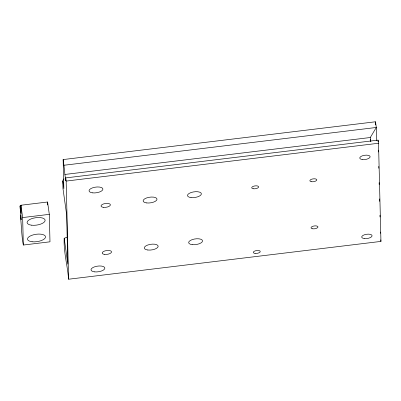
<?xml version="1.0" encoding="UTF-8"?>
<svg xmlns="http://www.w3.org/2000/svg" width="401" height="401" viewBox="0 0 401 401"><rect width="100%" height="100%" fill="white"/><g stroke="black" fill="none" stroke-linecap="round" stroke-linejoin="round"><path stroke-width="0.6" d="M67.864 236.881A69.995 28.581 -8 0 1 64.195 238.274L67.844 264.214L66.616 214.45L62.972 188.51L62.787 181.072L63.087 180.004A10.531 4.301 -8 0 1 64.105 178.836M370.85 141.543L370.283 137.518L376.313 127.473L375.511 121.779L63.137 159.563L63.854 188.66L62.787 181.072M63.137 159.563L63.934 165.257L376.313 127.473L376.634 140.601M63.934 165.257L64.897 174.455L370.283 137.518M64.897 174.455L65.784 180.786L65.714 177.909L378.093 140.124L378.529 143.257L380.95 241.407L68.581 279.221C67.574 265.522 63.508 252.139 64.195 238.274M68.581 279.221L66.16 181.077L378.529 143.257M20.05 205.979L21.118 213.568L20.912 205.237L47.574 202.009L49.308 214.35L49.985 241.813L23.323 245.036C21.398 235.061 21.574 224.911 20.271 214.881A8.401 0.361 83.1 0 0 21.253 219.026A8.401 0.361 83.1 0 0 20.1 207.989L20.05 205.979L21.288 205.828M23.323 245.036L22.646 217.573L49.308 214.35M380.729 239.838L380.95 241.407M65.714 177.909L66.16 181.077M20.912 205.237L22.646 217.573M378.093 140.124L378.138 142.004M378.338 150.129L378.384 152.004M378.739 166.385L378.785 168.26M379.14 182.635L379.186 184.51M379.541 198.891L379.602 201.392M379.937 215.147L379.988 217.021M380.354 232.024L380.389 233.272M375.511 121.779L375.587 124.901M370.329 139.393L370.379 141.262M47.574 202.009L47.649 204.986M255.076 253.412A3.499 1.429 -8 0 0 260.254 251.537A3.499 1.429 -8 0 0 255.016 250.926A3.499 1.429 -8 0 0 255.076 253.412M253.482 188.771A3.499 1.429 -8 0 0 258.66 186.896A3.499 1.429 -8 0 0 253.422 186.28A3.499 1.429 -8 0 0 253.482 188.771M92.561 192.856A6.997 2.857 -8 0 0 102.917 189.107A6.997 2.857 -8 0 0 92.441 187.879A6.997 2.857 -8 0 0 92.561 192.856M312.79 228.811A3.499 1.429 -8 0 0 317.968 226.936A3.499 1.429 -8 0 0 312.73 226.324A3.499 1.429 -8 0 0 312.79 228.811M311.627 181.733A3.499 1.429 -8 0 0 316.805 179.864A3.499 1.429 -8 0 0 311.567 179.247A3.499 1.429 -8 0 0 311.627 181.733M103.413 207.357A4.727 1.93 -8 0 0 110.4 204.826A4.727 1.93 -8 0 0 103.333 203.999A4.727 1.93 -8 0 0 103.413 207.357M94.511 271.863A6.997 2.857 -8 0 0 104.861 268.119A6.997 2.857 -8 0 0 94.385 266.891A6.997 2.857 -8 0 0 94.511 271.863M147.829 250.013A6.997 2.857 -8 0 0 158.179 246.264A6.997 2.857 -8 0 0 147.708 245.036A6.997 2.857 -8 0 0 147.829 250.013M192.189 244.645A6.997 2.857 -8 0 0 202.545 240.896A6.997 2.857 -8 0 0 192.069 239.668A6.997 2.857 -8 0 0 192.189 244.645M191.031 197.573A6.997 2.857 -8 0 0 201.382 193.823A6.997 2.857 -8 0 0 190.906 192.595A6.997 2.857 -8 0 0 191.031 197.573M146.671 202.936A6.997 2.857 -8 0 0 157.022 199.187A6.997 2.857 -8 0 0 146.545 197.959A6.997 2.857 -8 0 0 146.671 202.936M104.571 254.414A4.727 1.93 -8 0 0 111.558 251.883A4.727 1.93 -8 0 0 104.491 251.056A4.727 1.93 -8 0 0 104.571 254.414M364.344 238.57A5.248 2.145 -8 0 0 372.108 235.758A5.248 2.145 -8 0 0 364.248 234.836A5.248 2.145 -8 0 0 364.344 238.57M362.394 159.563A5.248 2.145 -8 0 0 370.158 156.751A5.248 2.145 -8 0 0 362.303 155.829A5.248 2.145 -8 0 0 362.394 159.563M32.085 241.748A9.098 3.714 -8 0 0 45.544 236.876A9.098 3.714 -8 0 0 31.93 235.277A9.098 3.714 -8 0 0 32.085 241.748M31.679 225.202A9.098 3.714 -8 0 0 45.138 220.329A9.098 3.714 -8 0 0 31.519 218.73A9.098 3.714 -8 0 0 31.679 225.202"/></g></svg>
